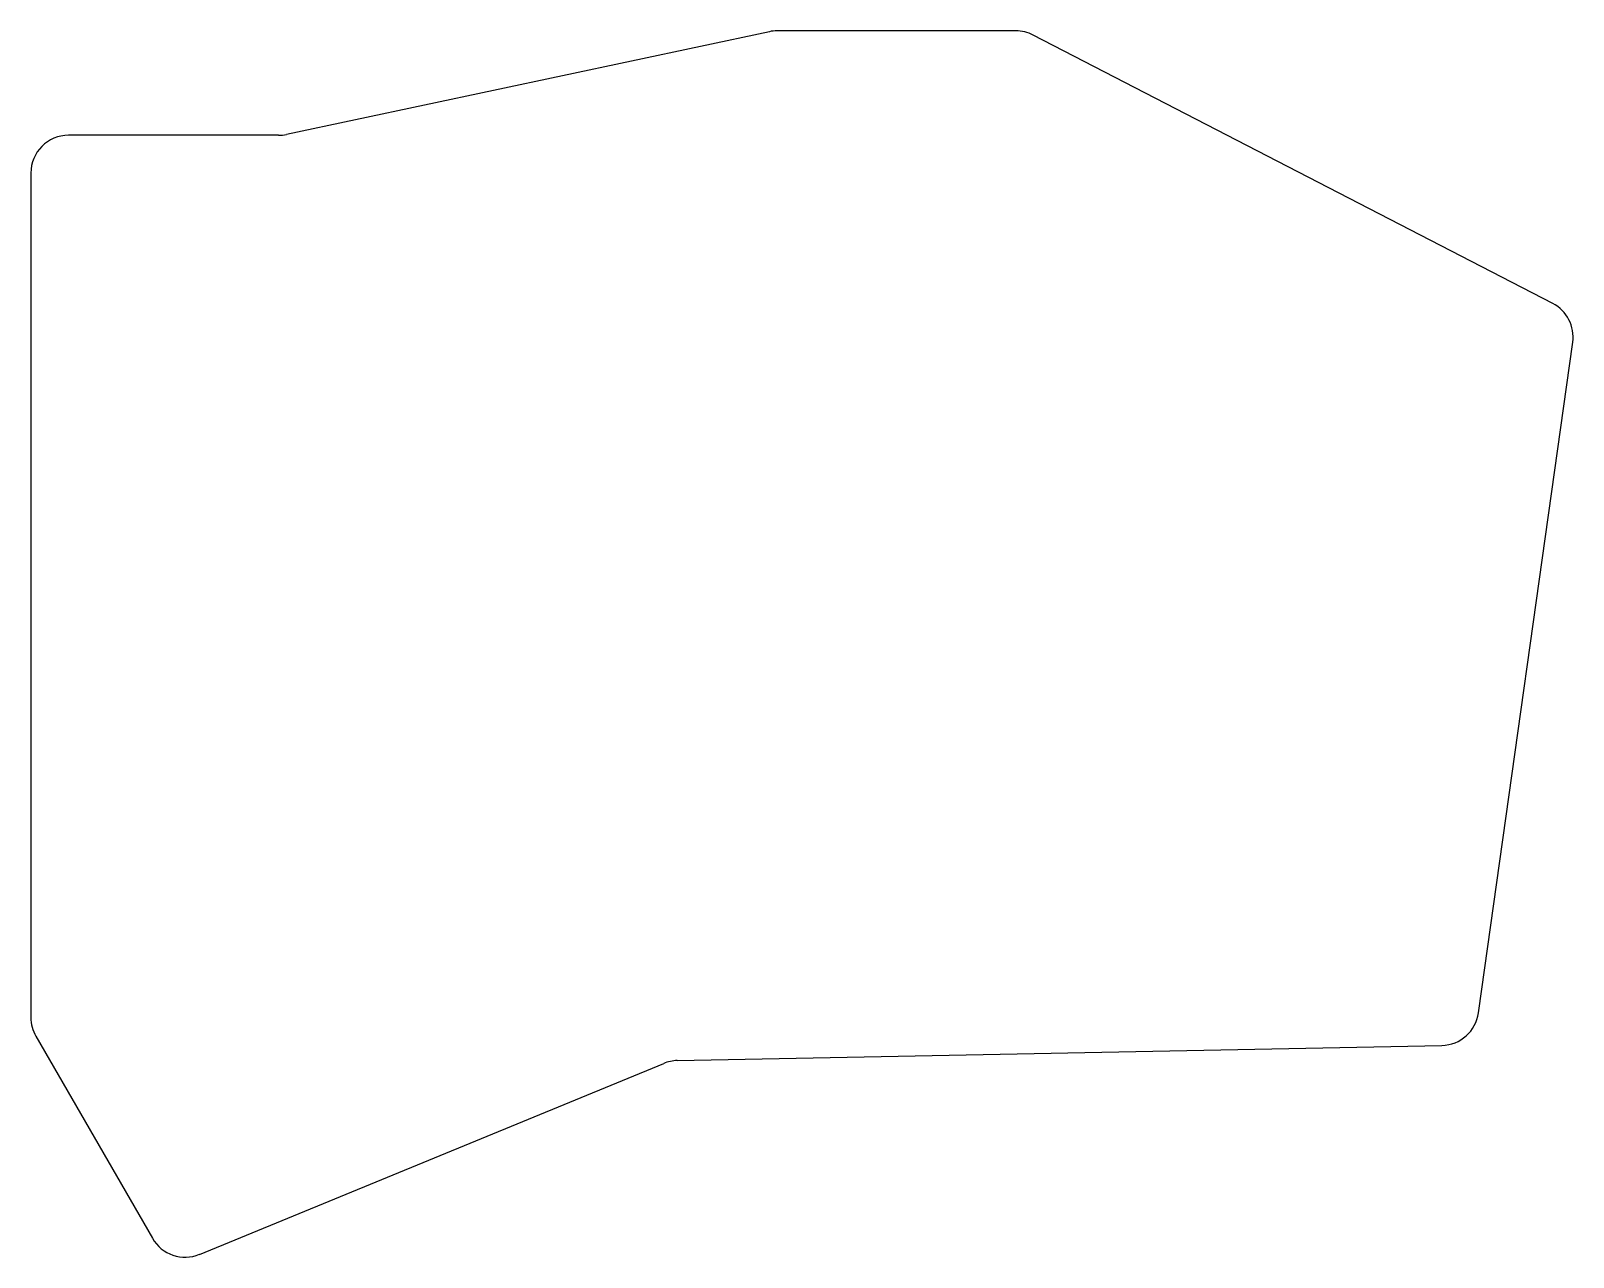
# Model space of a CAD drawing. Header units: millimetres. Extents: x 121 to 244, y -31 to 66.
import ezdxf

# ---------------------------------------------------------------- set-up
doc = ezdxf.new("R2010")
doc.units = ezdxf.units.MM

msp = doc.modelspace()

# ---------------------------------------------------------------- linework, layer by layer
for p, q in [((179.64, 66.38), (141.26, 58.22)), ((199.22, 66.45), (180.26, 66.45)), ((241.89, 44.79), (200.6, 66.12)), ((140.63, 58.15), (123.95, 58.15)), ((120.95, 55.15), (120.95, -11.95)), ((235.99, -11.59), (243.48, 41.71)), ((121.35, -13.45), (130.61, -29.5)), ((172.32, -15.38), (233.08, -14.17)), ((134.35, -30.78), (171.24, -15.6))]:
    msp.add_line(p, q)
for centre, start, end in [((180.26, 63.45), 90, 102.0145), ((199.22, 63.45), 62.6833, 90), ((123.95, 55.15), 90, 180), ((140.63, 61.15), 270, 282.0145), ((240.51, 42.12), 352, 62.6833), ((123.95, -11.95), 180, 209.9773), ((233.02, -11.17), 271.1395, 352), ((172.38, -18.38), 91.1395, 112.3596), ((133.21, -28), 209.9773, 292.3596)]:
    msp.add_arc(centre, 3, start, end)

doc.saveas('drawing.dxf')
